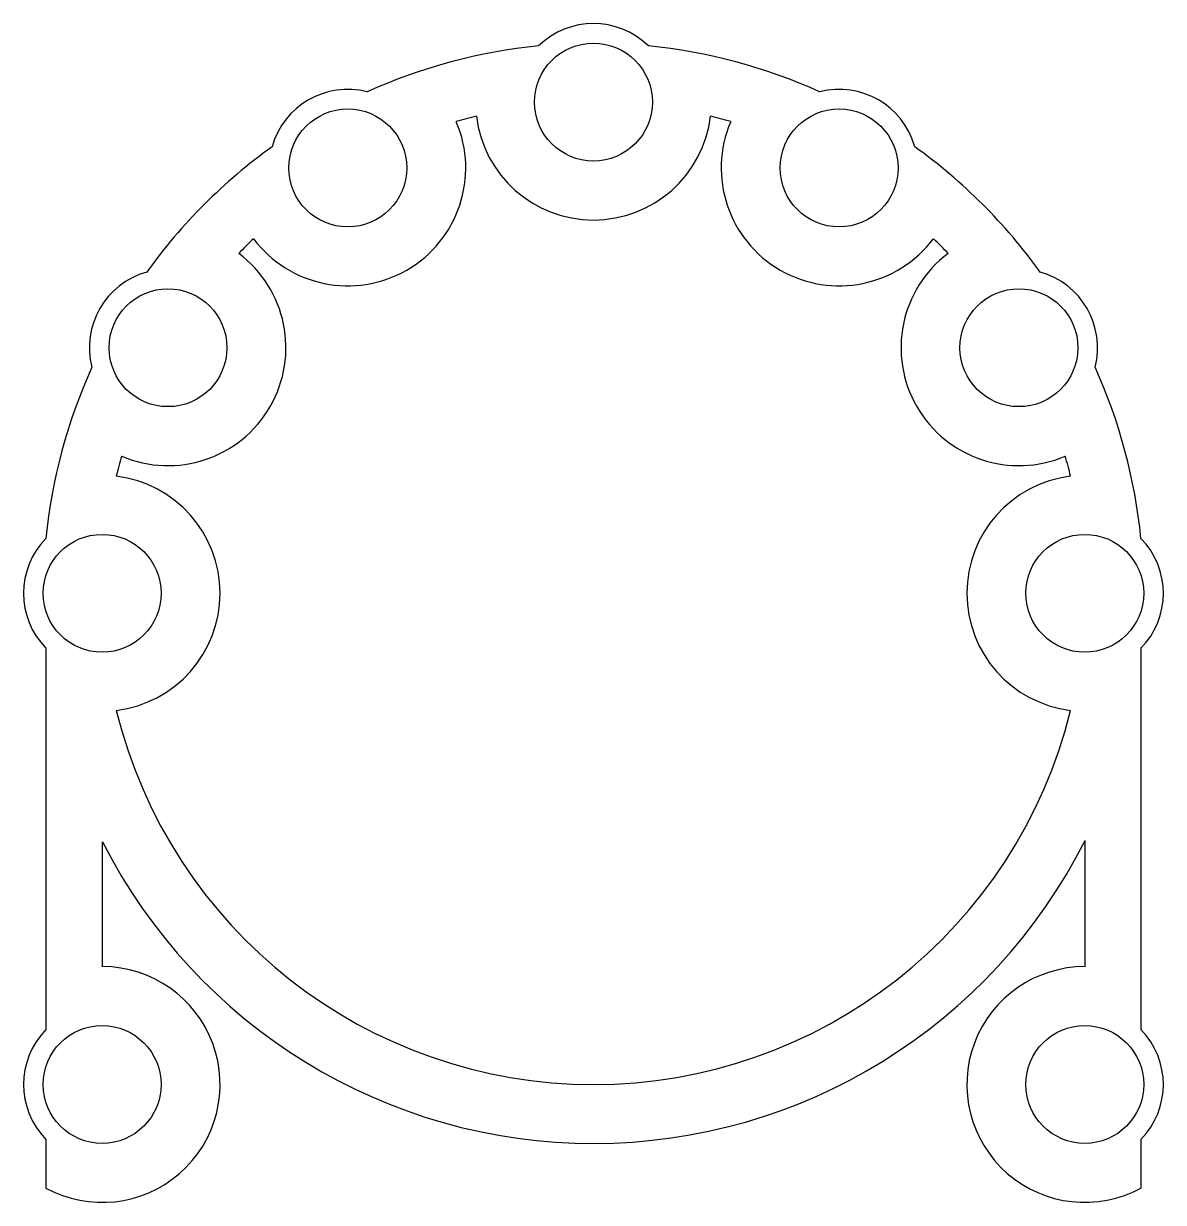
# Model space of a CAD drawing. Header units: inches. Extents: x 85 to 201, y 56 to 176.
import ezdxf

# ---------------------------------------------------------------- set-up
doc = ezdxf.new("R2010")
doc.units = ezdxf.units.IN
doc.header["$MEASUREMENT"] = 0

msp = doc.modelspace()

# ---------------------------------------------------------------- linework, layer by layer
for p, q in [((87.68, 112.49), (87.68, 73.68)), ((199.12, 112.49), (199.12, 73.68)), ((93.45, 80.08), (93.45, 92.78)), ((193.43, 80.08), (193.43, 92.92)), ((87.68, 62.49), (87.68, 57.54)), ((199.12, 62.49), (199.12, 57.54))]:
    msp.add_line(p, q)
for centre in [(143.4, 168.09), (118.4, 161.39), (168.4, 161.39), (100.1, 143.09), (186.7, 143.09), (93.4, 118.09), (193.4, 118.09), (93.4, 68.09), (193.4, 68.09)]:
    msp.add_circle(centre, 6)
for centre, radius, start, end in [((143.4, 168.09), 8, 45.6432, 134.3568), ((143.4, 118.09), 56, 95.732, 114.268), ((143.4, 118.09), 56, 65.732, 84.268), ((118.4, 161.39), 8, 75.6432, 164.3568), ((168.4, 161.39), 8, 15.6432, 104.3568), ((118.4, 161.39), 12, 216.8921, 23.1079), ((143.4, 118.09), 50, 103.7842, 106.2158), ((143.4, 168.09), 12, 186.8921, 353.1079), ((143.4, 118.09), 50, 73.7842, 76.2158), ((168.4, 161.39), 12, 156.8921, 323.1079), ((143.4, 118.09), 56, 125.732, 144.268), ((143.4, 118.09), 56, 35.732, 54.268), ((143.4, 118.09), 50, 133.7842, 136.2158), ((143.4, 118.09), 50, 43.7842, 46.2158), ((100.1, 143.09), 12, 246.8921, 53.1079), ((186.7, 143.09), 12, 126.8921, 293.1079), ((100.1, 143.09), 8, 105.6432, 194.3568), ((186.7, 143.09), 8, 345.6432, 74.3568), ((143.4, 118.09), 56, 155.732, 174.268), ((143.4, 118.09), 56, 5.732, 24.268), ((143.4, 118.09), 50, 163.7842, 166.2158), ((143.4, 118.09), 50, 13.7842, 16.2158), ((93.4, 118.09), 12, 276.8921, 83.1079), ((193.4, 118.09), 12, 96.8921, 263.1079), ((93.4, 118.09), 8, 135.6432, 224.3568), ((193.4, 118.09), 8, 315.6432, 44.3568), ((143.4, 118.09), 50, 193.7842, 346.2158), ((143.4, 118.09), 56, 206.8694, 333.2927), ((93.4, 68.09), 12, 241.5321, 89.7812), ((193.4, 68.09), 12, 89.8779, 298.4679), ((93.4, 68.09), 8, 135.6432, 224.3568), ((193.4, 68.09), 8, 315.6432, 44.3568)]:
    msp.add_arc(centre, radius, start, end)

doc.saveas('drawing.dxf')
